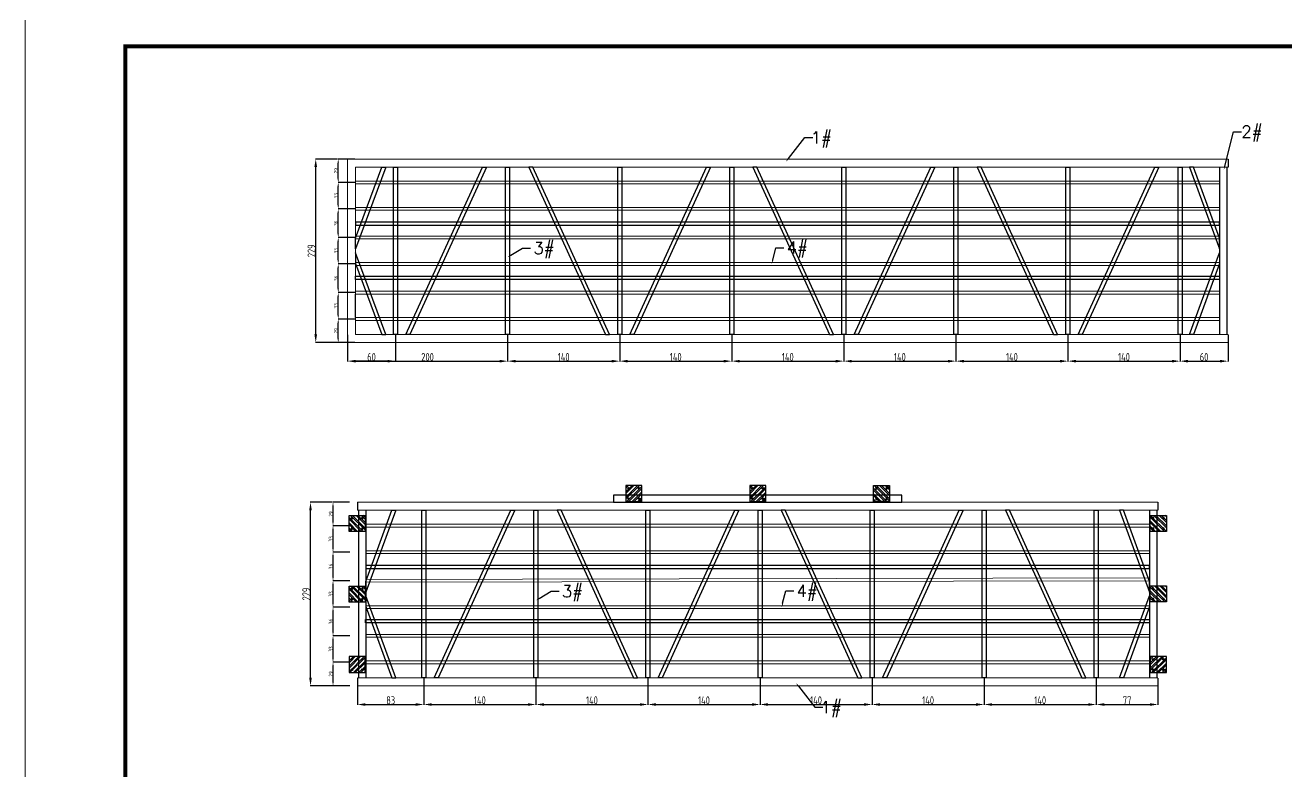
# Model space of a CAD drawing. Header units: inches. Extents: x 23 to 68, y 10 to 115.
# Drawn here: x 23.29 to 39.05, y 42.45 to 51.77 of the extents above; entities that cross this region are included whole.
import ezdxf
from ezdxf import colors
from ezdxf.entities.mleader import LeaderData, LeaderLine
from ezdxf.math import Vec2, Vec3

# ---------------------------------------------------------------- set-up
doc = ezdxf.new("R2010")
doc.units = ezdxf.units.IN
doc.header["$LTSCALE"] = 1000
doc.header["$MEASUREMENT"] = 0
for name, color, linetype in [('卡槽', 242, 'Continuous'), ('图框', 7, 'Continuous'), ('标注', 3, 'Continuous'), ('连接端梁', 130, 'Continuous'), ('铝横梁', 220, 'Continuous')]:
    doc.layers.add(name, color=color, linetype=linetype)
doc.layers.add('铝主梁', color=3, linetype='Continuous', lineweight=9)
doc.layers.add('铝龙骨', color=7, linetype='Continuous', lineweight=9)
doc.styles.get("Standard").update_dxf_attribs({"font": 'txt', "bigfont": 'gbcbig.shx'})
doc.styles.add('TSSD_Dimension', font='tssdeng.shx', dxfattribs={"width": 0.8, "bigfont": 'hztxt.shx'})
doc.dimstyles.new('TSSD_200_1_3.5$TCH', dxfattribs={"dimtxt": 0.1, "dimasz": 0.1, "dimexe": 0.0025, "dimexo": 0.00625, "dimgap": 0.0025, "dimtad": 1, "dimdec": 0, "dimlfac": 100, "dimzin": 0, "dimdsep": 46, "dimtxsty": 'TSSD_Dimension', "dimcen": 0, "dimdle": 0.0025, "dimclrd": 3, "dimclre": 3, "dimclrt": 7, "dimadec": 1, "dimazin": 0, "dimtfac": 1, "dimtdec": 0, "dimtix": 1, "dimtmove": 2, "dimatfit": 3, "dimfxl": 5, "dimfxlon": 1, "dimtolj": 1, "dimtzin": 0, "dimarcsym": 0})
doc.dimstyles.new('副本 TSSD_200_1_3.5小', dxfattribs={"dimtxt": 0.05, "dimasz": 0.05, "dimexe": 0.0025, "dimexo": 0.00625, "dimgap": 0.0025, "dimtad": 1, "dimdec": 0, "dimlfac": 100, "dimzin": 0, "dimdsep": 46, "dimtxsty": 'TSSD_Dimension', "dimcen": 0, "dimdle": 0.0025, "dimclrd": 3, "dimclre": 3, "dimclrt": 7, "dimadec": 1, "dimazin": 0, "dimtfac": 1, "dimtdec": 0, "dimtix": 1, "dimtmove": 2, "dimatfit": 3, "dimfxl": 5, "dimfxlon": 1, "dimtolj": 1, "dimtzin": 0, "dimarcsym": 0})

# ---------------------------------------------------------------- blocks, each defined once
blk = doc.blocks.new('*D552')
at = {"color": 3, "lineweight": -2, "transparency": 16777216}
for p, q in [((27.317, 47.906), (27.317, 47.576)), ((27.917, 47.906), (27.917, 47.576)), ((27.817, 47.579), (27.417, 47.579))]:
    blk.add_line(p, q, dxfattribs=at)
at = {"color": 3, "transparency": 16777216}
for points in [[(27.417, 47.595), (27.417, 47.562), (27.317, 47.579)], [(27.817, 47.595), (27.817, 47.562), (27.917, 47.579)]]:
    blk.add_solid(points, dxfattribs=at)
at = {"layer": 'Defpoints', "color": 0, "transparency": 16777216}
for p in [(27.317, 47.912), (27.917, 47.912), (27.317, 47.579)]:
    blk.add_point(p, dxfattribs=at)
at = {"color": 7, "transparency": 16777216, "insert": (27.617, 47.631), "char_height": 0.1, "attachment_point": 5, "style": 'TSSD_Dimension'}
blk.add_mtext('\\A1;60', dxfattribs=at)
blk = doc.blocks.new('*D553')
at = {"color": 3, "lineweight": -2, "transparency": 16777216}
for p, q in [((27.317, 47.906), (27.317, 47.576)), ((29.317, 47.906), (29.317, 47.576)), ((27.417, 47.579), (29.217, 47.579))]:
    blk.add_line(p, q, dxfattribs=at)
at = {"color": 3, "transparency": 16777216}
for points in [[(27.417, 47.595), (27.417, 47.562), (27.317, 47.579)], [(29.217, 47.595), (29.217, 47.562), (29.317, 47.579)]]:
    blk.add_solid(points, dxfattribs=at)
at = {"layer": 'Defpoints', "color": 0, "transparency": 16777216}
for p in [(27.317, 47.912), (29.317, 47.912), (29.317, 47.579)]:
    blk.add_point(p, dxfattribs=at)
at = {"color": 7, "transparency": 16777216, "insert": (28.317, 47.631), "char_height": 0.1, "attachment_point": 5, "style": 'TSSD_Dimension'}
blk.add_mtext('\\A1;200', dxfattribs=at)
blk = doc.blocks.new('*D554')
at = {"color": 3, "lineweight": -2, "transparency": 16777216}
for p, q in [((29.317, 47.906), (29.317, 47.576)), ((30.717, 47.906), (30.717, 47.576)), ((29.417, 47.579), (30.617, 47.579))]:
    blk.add_line(p, q, dxfattribs=at)
at = {"color": 3, "transparency": 16777216}
for points in [[(29.417, 47.595), (29.417, 47.562), (29.317, 47.579)], [(30.617, 47.595), (30.617, 47.562), (30.717, 47.579)]]:
    blk.add_solid(points, dxfattribs=at)
at = {"layer": 'Defpoints', "color": 0, "transparency": 16777216}
for p in [(29.317, 47.912), (30.717, 47.912), (30.717, 47.579)]:
    blk.add_point(p, dxfattribs=at)
at = {"color": 7, "transparency": 16777216, "insert": (30.017, 47.631), "char_height": 0.1, "attachment_point": 5, "style": 'TSSD_Dimension'}
blk.add_mtext('\\A1;140', dxfattribs=at)
blk = doc.blocks.new('*D547')
at = {"color": 3, "lineweight": -2, "transparency": 16777216}
for p, q in [((30.717, 47.906), (30.717, 47.576)), ((32.117, 47.906), (32.117, 47.576)), ((30.817, 47.579), (32.017, 47.579))]:
    blk.add_line(p, q, dxfattribs=at)
at = {"color": 3, "transparency": 16777216}
for points in [[(30.817, 47.595), (30.817, 47.562), (30.717, 47.579)], [(32.017, 47.595), (32.017, 47.562), (32.117, 47.579)]]:
    blk.add_solid(points, dxfattribs=at)
at = {"layer": 'Defpoints', "color": 0, "transparency": 16777216}
for p in [(30.717, 47.912), (32.117, 47.912), (32.117, 47.579)]:
    blk.add_point(p, dxfattribs=at)
at = {"color": 7, "transparency": 16777216, "insert": (31.417, 47.631), "char_height": 0.1, "attachment_point": 5, "style": 'TSSD_Dimension'}
blk.add_mtext('\\A1;140', dxfattribs=at)
blk = doc.blocks.new('*D548')
at = {"color": 3, "lineweight": -2, "transparency": 16777216}
for p, q in [((32.117, 47.906), (32.117, 47.576)), ((33.517, 47.906), (33.517, 47.576)), ((32.217, 47.579), (33.417, 47.579))]:
    blk.add_line(p, q, dxfattribs=at)
at = {"color": 3, "transparency": 16777216}
for points in [[(32.217, 47.595), (32.217, 47.562), (32.117, 47.579)], [(33.417, 47.595), (33.417, 47.562), (33.517, 47.579)]]:
    blk.add_solid(points, dxfattribs=at)
at = {"layer": 'Defpoints', "color": 0, "transparency": 16777216}
for p in [(32.117, 47.912), (33.517, 47.912), (33.517, 47.579)]:
    blk.add_point(p, dxfattribs=at)
at = {"color": 7, "transparency": 16777216, "insert": (32.817, 47.631), "char_height": 0.1, "attachment_point": 5, "style": 'TSSD_Dimension'}
blk.add_mtext('\\A1;140', dxfattribs=at)
blk = doc.blocks.new('*D549')
at = {"color": 3, "lineweight": -2, "transparency": 16777216}
for p, q in [((33.517, 47.906), (33.517, 47.576)), ((34.917, 47.906), (34.917, 47.576)), ((33.617, 47.579), (34.817, 47.579))]:
    blk.add_line(p, q, dxfattribs=at)
at = {"color": 3, "transparency": 16777216}
for points in [[(33.617, 47.595), (33.617, 47.562), (33.517, 47.579)], [(34.817, 47.595), (34.817, 47.562), (34.917, 47.579)]]:
    blk.add_solid(points, dxfattribs=at)
at = {"layer": 'Defpoints', "color": 0, "transparency": 16777216}
for p in [(33.517, 47.912), (34.917, 47.912), (34.917, 47.579)]:
    blk.add_point(p, dxfattribs=at)
at = {"color": 7, "transparency": 16777216, "insert": (34.217, 47.631), "char_height": 0.1, "attachment_point": 5, "style": 'TSSD_Dimension'}
blk.add_mtext('\\A1;140', dxfattribs=at)
blk = doc.blocks.new('*D550')
at = {"color": 3, "lineweight": -2, "transparency": 16777216}
for p, q in [((34.917, 47.906), (34.917, 47.576)), ((36.317, 47.906), (36.317, 47.576)), ((35.017, 47.579), (36.217, 47.579))]:
    blk.add_line(p, q, dxfattribs=at)
at = {"color": 3, "transparency": 16777216}
for points in [[(35.017, 47.595), (35.017, 47.562), (34.917, 47.579)], [(36.217, 47.595), (36.217, 47.562), (36.317, 47.579)]]:
    blk.add_solid(points, dxfattribs=at)
at = {"layer": 'Defpoints', "color": 0, "transparency": 16777216}
for p in [(34.917, 47.912), (36.317, 47.912), (36.317, 47.579)]:
    blk.add_point(p, dxfattribs=at)
at = {"color": 7, "transparency": 16777216, "insert": (35.617, 47.631), "char_height": 0.1, "attachment_point": 5, "style": 'TSSD_Dimension'}
blk.add_mtext('\\A1;140', dxfattribs=at)
blk = doc.blocks.new('*D551')
at = {"color": 3, "lineweight": -2, "transparency": 16777216}
for p, q in [((36.317, 47.906), (36.317, 47.576)), ((37.717, 47.906), (37.717, 47.576)), ((36.417, 47.579), (37.617, 47.579))]:
    blk.add_line(p, q, dxfattribs=at)
at = {"color": 3, "transparency": 16777216}
for points in [[(36.417, 47.595), (36.417, 47.562), (36.317, 47.579)], [(37.617, 47.595), (37.617, 47.562), (37.717, 47.579)]]:
    blk.add_solid(points, dxfattribs=at)
at = {"layer": 'Defpoints', "color": 0, "transparency": 16777216}
for p in [(36.317, 47.912), (37.717, 47.912), (37.717, 47.579)]:
    blk.add_point(p, dxfattribs=at)
at = {"color": 7, "transparency": 16777216, "insert": (37.017, 47.631), "char_height": 0.1, "attachment_point": 5, "style": 'TSSD_Dimension'}
blk.add_mtext('\\A1;140', dxfattribs=at)
blk = doc.blocks.new('*D555')
at = {"color": 3, "lineweight": -2, "transparency": 16777216}
for p, q in [((37.717, 47.906), (37.717, 47.576)), ((38.317, 47.906), (38.317, 47.576)), ((37.817, 47.579), (38.217, 47.579))]:
    blk.add_line(p, q, dxfattribs=at)
at = {"color": 3, "transparency": 16777216}
for points in [[(37.817, 47.595), (37.817, 47.562), (37.717, 47.579)], [(38.217, 47.595), (38.217, 47.562), (38.317, 47.579)]]:
    blk.add_solid(points, dxfattribs=at)
at = {"layer": 'Defpoints', "color": 0, "transparency": 16777216}
for p in [(37.717, 47.912), (38.317, 47.912), (38.317, 47.579)]:
    blk.add_point(p, dxfattribs=at)
at = {"color": 7, "transparency": 16777216, "insert": (38.017, 47.631), "char_height": 0.1, "attachment_point": 5, "style": 'TSSD_Dimension'}
blk.add_mtext('\\A1;60', dxfattribs=at)
blk = doc.blocks.new('*D556')
at = {"color": 3, "lineweight": -2, "transparency": 16777216}
for p, q in [((27.41, 48.104), (27.198, 48.104)), ((27.201, 47.862), (27.201, 48.054)), ((27.41, 47.812), (27.198, 47.812))]:
    blk.add_line(p, q, dxfattribs=at)
at = {"color": 3, "transparency": 16777216}
for points in [[(27.192, 48.054), (27.209, 48.054), (27.201, 48.104)], [(27.192, 47.862), (27.209, 47.862), (27.201, 47.812)]]:
    blk.add_solid(points, dxfattribs=at)
at = {"layer": 'Defpoints', "color": 0, "transparency": 16777216}
for p in [(27.201, 48.104), (27.417, 48.104), (27.417, 47.812)]:
    blk.add_point(p, dxfattribs=at)
at = {"color": 7, "transparency": 16777216, "insert": (27.173, 47.958), "char_height": 0.05, "attachment_point": 5, "rotation": 90, "style": 'TSSD_Dimension'}
blk.add_mtext('\\A1;29', dxfattribs=at)
blk = doc.blocks.new('*D557')
at = {"color": 3, "lineweight": -2, "transparency": 16777216}
for p, q in [((27.41, 48.434), (27.198, 48.434)), ((27.201, 48.154), (27.201, 48.384)), ((27.41, 48.104), (27.198, 48.104))]:
    blk.add_line(p, q, dxfattribs=at)
at = {"color": 3, "transparency": 16777216}
for points in [[(27.192, 48.384), (27.209, 48.384), (27.201, 48.434)], [(27.192, 48.154), (27.209, 48.154), (27.201, 48.104)]]:
    blk.add_solid(points, dxfattribs=at)
at = {"layer": 'Defpoints', "color": 0, "transparency": 16777216}
for p in [(27.201, 48.434), (27.417, 48.434), (27.417, 48.104)]:
    blk.add_point(p, dxfattribs=at)
at = {"color": 7, "transparency": 16777216, "insert": (27.173, 48.269), "char_height": 0.05, "attachment_point": 5, "rotation": 90, "style": 'TSSD_Dimension'}
blk.add_mtext('\\A1;33', dxfattribs=at)
blk = doc.blocks.new('*D558')
at = {"color": 3, "lineweight": -2, "transparency": 16777216}
for p, q in [((27.41, 48.792), (27.198, 48.792)), ((27.201, 48.484), (27.201, 48.742)), ((27.41, 48.434), (27.198, 48.434))]:
    blk.add_line(p, q, dxfattribs=at)
at = {"color": 3, "transparency": 16777216}
for points in [[(27.192, 48.742), (27.209, 48.742), (27.201, 48.792)], [(27.192, 48.484), (27.209, 48.484), (27.201, 48.434)]]:
    blk.add_solid(points, dxfattribs=at)
at = {"layer": 'Defpoints', "color": 0, "transparency": 16777216}
for p in [(27.201, 48.792), (27.417, 48.792), (27.417, 48.434)]:
    blk.add_point(p, dxfattribs=at)
at = {"color": 7, "transparency": 16777216, "insert": (27.173, 48.613), "char_height": 0.05, "attachment_point": 5, "rotation": 90, "style": 'TSSD_Dimension'}
blk.add_mtext('\\A1;36', dxfattribs=at)
blk = doc.blocks.new('*D559')
at = {"color": 3, "lineweight": -2, "transparency": 16777216}
for p, q in [((27.41, 49.122), (27.198, 49.122)), ((27.201, 48.842), (27.201, 49.072)), ((27.41, 48.792), (27.198, 48.792))]:
    blk.add_line(p, q, dxfattribs=at)
at = {"color": 3, "transparency": 16777216}
for points in [[(27.192, 49.072), (27.209, 49.072), (27.201, 49.122)], [(27.192, 48.842), (27.209, 48.842), (27.201, 48.792)]]:
    blk.add_solid(points, dxfattribs=at)
at = {"layer": 'Defpoints', "color": 0, "transparency": 16777216}
for p in [(27.201, 49.122), (27.417, 49.122), (27.417, 48.792)]:
    blk.add_point(p, dxfattribs=at)
at = {"color": 7, "transparency": 16777216, "insert": (27.173, 48.957), "char_height": 0.05, "attachment_point": 5, "rotation": 90, "style": 'TSSD_Dimension'}
blk.add_mtext('\\A1;33', dxfattribs=at)
blk = doc.blocks.new('*D560')
at = {"color": 3, "lineweight": -2, "transparency": 16777216}
for p, q in [((27.41, 49.479), (27.198, 49.479)), ((27.201, 49.172), (27.201, 49.429)), ((27.41, 49.122), (27.198, 49.122))]:
    blk.add_line(p, q, dxfattribs=at)
at = {"color": 3, "transparency": 16777216}
for points in [[(27.192, 49.429), (27.209, 49.429), (27.201, 49.479)], [(27.192, 49.172), (27.209, 49.172), (27.201, 49.122)]]:
    blk.add_solid(points, dxfattribs=at)
at = {"layer": 'Defpoints', "color": 0, "transparency": 16777216}
for p in [(27.201, 49.479), (27.417, 49.479), (27.417, 49.122)]:
    blk.add_point(p, dxfattribs=at)
at = {"color": 7, "transparency": 16777216, "insert": (27.173, 49.301), "char_height": 0.05, "attachment_point": 5, "rotation": 90, "style": 'TSSD_Dimension'}
blk.add_mtext('\\A1;36', dxfattribs=at)
blk = doc.blocks.new('*D561')
at = {"color": 3, "lineweight": -2, "transparency": 16777216}
for p, q in [((27.41, 49.809), (27.198, 49.809)), ((27.201, 49.529), (27.201, 49.759)), ((27.41, 49.479), (27.198, 49.479))]:
    blk.add_line(p, q, dxfattribs=at)
at = {"color": 3, "transparency": 16777216}
for points in [[(27.192, 49.759), (27.209, 49.759), (27.201, 49.809)], [(27.192, 49.529), (27.209, 49.529), (27.201, 49.479)]]:
    blk.add_solid(points, dxfattribs=at)
at = {"layer": 'Defpoints', "color": 0, "transparency": 16777216}
for p in [(27.201, 49.809), (27.417, 49.809), (27.417, 49.479)]:
    blk.add_point(p, dxfattribs=at)
at = {"color": 7, "transparency": 16777216, "insert": (27.173, 49.644), "char_height": 0.05, "attachment_point": 5, "rotation": 90, "style": 'TSSD_Dimension'}
blk.add_mtext('\\A1;33', dxfattribs=at)
blk = doc.blocks.new('*D562')
at = {"color": 3, "lineweight": -2, "transparency": 16777216}
for p, q in [((27.408, 50.102), (27.198, 50.102)), ((27.201, 49.859), (27.201, 50.052)), ((27.41, 49.809), (27.198, 49.809))]:
    blk.add_line(p, q, dxfattribs=at)
at = {"color": 3, "transparency": 16777216}
for points in [[(27.192, 50.052), (27.209, 50.052), (27.201, 50.102)], [(27.192, 49.859), (27.209, 49.859), (27.201, 49.809)]]:
    blk.add_solid(points, dxfattribs=at)
at = {"layer": 'Defpoints', "color": 0, "transparency": 16777216}
for p in [(27.201, 50.102), (27.415, 50.102), (27.417, 49.809)]:
    blk.add_point(p, dxfattribs=at)
at = {"color": 7, "transparency": 16777216, "insert": (27.173, 49.956), "char_height": 0.05, "attachment_point": 5, "rotation": 90, "style": 'TSSD_Dimension'}
blk.add_mtext('\\A1;29', dxfattribs=at)
blk = doc.blocks.new('橡胶块200x200x60')
h = blk.add_hatch()
h.set_pattern_fill('ANSI32', color=256, scale=10)
h.set_pattern_definition([(45, (0, 0), (-33.67596, 33.67596), []), (45, (22.45, 0), (-33.67596, 33.67596), [])])
h.paths.add_polyline_path([(25488, 88551), (25688, 88551), (25688, 88751), (25488, 88751)])
blk.add_lwpolyline([(25488, 88551), (25688, 88551), (25688, 88751), (25488, 88751)], close=True)
for points in [[(25513, 88716), (25533, 88716)], [(25513, 88586), (25533, 88586)], [(25523, 88726), (25523, 88706)], [(25523, 88576), (25523, 88596)], [(25663, 88716), (25643, 88716)], [(25663, 88586), (25643, 88586)], [(25653, 88726), (25653, 88706)], [(25653, 88576), (25653, 88596)]]:
    blk.add_lwpolyline(points)
for centre, radius in [((25523, 88716), 10), ((25523, 88586), 10), ((25523, 88716), 8), ((25523, 88586), 8), ((25653, 88716), 10), ((25653, 88586), 10), ((25653, 88716), 8), ((25653, 88586), 8)]:
    blk.add_circle(centre, radius)
blk = doc.blocks.new('*D568')
at = {"color": 3, "lineweight": -2, "transparency": 16777216}
for p, q in [((27.441, 43.621), (27.441, 43.29)), ((28.27, 43.621), (28.27, 43.29)), ((27.541, 43.293), (28.17, 43.293))]:
    blk.add_line(p, q, dxfattribs=at)
at = {"color": 3, "transparency": 16777216}
for points in [[(27.541, 43.309), (27.541, 43.276), (27.441, 43.293)], [(28.17, 43.309), (28.17, 43.276), (28.27, 43.293)]]:
    blk.add_solid(points, dxfattribs=at)
at = {"layer": 'Defpoints', "color": 0, "transparency": 16777216}
for p in [(27.441, 43.628), (28.27, 43.628), (28.27, 43.293)]:
    blk.add_point(p, dxfattribs=at)
at = {"color": 7, "transparency": 16777216, "insert": (27.856, 43.345), "char_height": 0.1, "attachment_point": 5, "style": 'TSSD_Dimension'}
blk.add_mtext('\\A1;83', dxfattribs=at)
blk = doc.blocks.new('*D569')
at = {"color": 3, "lineweight": -2, "transparency": 16777216}
for p, q in [((28.27, 43.621), (28.27, 43.29)), ((29.67, 43.621), (29.67, 43.29)), ((28.37, 43.293), (29.57, 43.293))]:
    blk.add_line(p, q, dxfattribs=at)
at = {"color": 3, "transparency": 16777216}
for points in [[(28.37, 43.309), (28.37, 43.276), (28.27, 43.293)], [(29.57, 43.309), (29.57, 43.276), (29.67, 43.293)]]:
    blk.add_solid(points, dxfattribs=at)
at = {"layer": 'Defpoints', "color": 0, "transparency": 16777216}
for p in [(28.27, 43.628), (29.67, 43.628), (29.67, 43.293)]:
    blk.add_point(p, dxfattribs=at)
at = {"color": 7, "transparency": 16777216, "insert": (28.97, 43.345), "char_height": 0.1, "attachment_point": 5, "style": 'TSSD_Dimension'}
blk.add_mtext('\\A1;140', dxfattribs=at)
blk = doc.blocks.new('*D570')
at = {"color": 3, "lineweight": -2, "transparency": 16777216}
for p, q in [((29.67, 43.621), (29.67, 43.29)), ((31.07, 43.621), (31.07, 43.29)), ((29.77, 43.293), (30.97, 43.293))]:
    blk.add_line(p, q, dxfattribs=at)
at = {"color": 3, "transparency": 16777216}
for points in [[(29.77, 43.309), (29.77, 43.276), (29.67, 43.293)], [(30.97, 43.309), (30.97, 43.276), (31.07, 43.293)]]:
    blk.add_solid(points, dxfattribs=at)
at = {"layer": 'Defpoints', "color": 0, "transparency": 16777216}
for p in [(29.67, 43.628), (31.07, 43.628), (31.07, 43.293)]:
    blk.add_point(p, dxfattribs=at)
at = {"color": 7, "transparency": 16777216, "insert": (30.37, 43.345), "char_height": 0.1, "attachment_point": 5, "style": 'TSSD_Dimension'}
blk.add_mtext('\\A1;140', dxfattribs=at)
blk = doc.blocks.new('*D563')
at = {"color": 3, "lineweight": -2, "transparency": 16777216}
for p, q in [((31.07, 43.621), (31.07, 43.29)), ((32.47, 43.621), (32.47, 43.29)), ((31.17, 43.293), (32.37, 43.293))]:
    blk.add_line(p, q, dxfattribs=at)
at = {"color": 3, "transparency": 16777216}
for points in [[(31.17, 43.309), (31.17, 43.276), (31.07, 43.293)], [(32.37, 43.309), (32.37, 43.276), (32.47, 43.293)]]:
    blk.add_solid(points, dxfattribs=at)
at = {"layer": 'Defpoints', "color": 0, "transparency": 16777216}
for p in [(31.07, 43.628), (32.47, 43.628), (32.47, 43.293)]:
    blk.add_point(p, dxfattribs=at)
at = {"color": 7, "transparency": 16777216, "insert": (31.77, 43.345), "char_height": 0.1, "attachment_point": 5, "style": 'TSSD_Dimension'}
blk.add_mtext('\\A1;140', dxfattribs=at)
blk = doc.blocks.new('*D564')
at = {"color": 3, "lineweight": -2, "transparency": 16777216}
for p, q in [((32.47, 43.621), (32.47, 43.29)), ((33.87, 43.621), (33.87, 43.29)), ((32.57, 43.293), (33.77, 43.293))]:
    blk.add_line(p, q, dxfattribs=at)
at = {"color": 3, "transparency": 16777216}
for points in [[(32.57, 43.309), (32.57, 43.276), (32.47, 43.293)], [(33.77, 43.309), (33.77, 43.276), (33.87, 43.293)]]:
    blk.add_solid(points, dxfattribs=at)
at = {"layer": 'Defpoints', "color": 0, "transparency": 16777216}
for p in [(32.47, 43.628), (33.87, 43.628), (33.87, 43.293)]:
    blk.add_point(p, dxfattribs=at)
at = {"color": 7, "transparency": 16777216, "insert": (33.17, 43.345), "char_height": 0.1, "attachment_point": 5, "style": 'TSSD_Dimension'}
blk.add_mtext('\\A1;140', dxfattribs=at)
blk = doc.blocks.new('*D565')
at = {"color": 3, "lineweight": -2, "transparency": 16777216}
for p, q in [((33.87, 43.621), (33.87, 43.29)), ((35.27, 43.621), (35.27, 43.29)), ((33.97, 43.293), (35.17, 43.293))]:
    blk.add_line(p, q, dxfattribs=at)
at = {"color": 3, "transparency": 16777216}
for points in [[(33.97, 43.309), (33.97, 43.276), (33.87, 43.293)], [(35.17, 43.309), (35.17, 43.276), (35.27, 43.293)]]:
    blk.add_solid(points, dxfattribs=at)
at = {"layer": 'Defpoints', "color": 0, "transparency": 16777216}
for p in [(33.87, 43.628), (35.27, 43.628), (35.27, 43.293)]:
    blk.add_point(p, dxfattribs=at)
at = {"color": 7, "transparency": 16777216, "insert": (34.57, 43.345), "char_height": 0.1, "attachment_point": 5, "style": 'TSSD_Dimension'}
blk.add_mtext('\\A1;140', dxfattribs=at)
blk = doc.blocks.new('*D566')
at = {"color": 3, "lineweight": -2, "transparency": 16777216}
for p, q in [((35.27, 43.621), (35.27, 43.29)), ((36.67, 43.621), (36.67, 43.29)), ((35.37, 43.293), (36.57, 43.293))]:
    blk.add_line(p, q, dxfattribs=at)
at = {"color": 3, "transparency": 16777216}
for points in [[(35.37, 43.309), (35.37, 43.276), (35.27, 43.293)], [(36.57, 43.309), (36.57, 43.276), (36.67, 43.293)]]:
    blk.add_solid(points, dxfattribs=at)
at = {"layer": 'Defpoints', "color": 0, "transparency": 16777216}
for p in [(35.27, 43.628), (36.67, 43.628), (36.67, 43.293)]:
    blk.add_point(p, dxfattribs=at)
at = {"color": 7, "transparency": 16777216, "insert": (35.97, 43.345), "char_height": 0.1, "attachment_point": 5, "style": 'TSSD_Dimension'}
blk.add_mtext('\\A1;140', dxfattribs=at)
blk = doc.blocks.new('*D567')
at = {"color": 3, "lineweight": -2, "transparency": 16777216}
for p, q in [((36.67, 43.621), (36.67, 43.29)), ((37.441, 43.621), (37.441, 43.29)), ((36.77, 43.293), (37.341, 43.293))]:
    blk.add_line(p, q, dxfattribs=at)
at = {"color": 3, "transparency": 16777216}
for points in [[(36.77, 43.309), (36.77, 43.276), (36.67, 43.293)], [(37.341, 43.309), (37.341, 43.276), (37.441, 43.293)]]:
    blk.add_solid(points, dxfattribs=at)
at = {"layer": 'Defpoints', "color": 0, "transparency": 16777216}
for p in [(36.67, 43.628), (37.441, 43.628), (37.441, 43.293)]:
    blk.add_point(p, dxfattribs=at)
at = {"color": 7, "transparency": 16777216, "insert": (37.056, 43.345), "char_height": 0.1, "attachment_point": 5, "style": 'TSSD_Dimension'}
blk.add_mtext('\\A1;77', dxfattribs=at)
blk = doc.blocks.new('*D619')
at = {"color": 3, "lineweight": -2, "transparency": 16777216}
for p, q in [((27.192, 50.102), (26.917, 50.102)), ((26.92, 47.912), (26.92, 50.002)), ((27.195, 47.812), (26.917, 47.812))]:
    blk.add_line(p, q, dxfattribs=at)
at = {"color": 3, "transparency": 16777216}
for points in [[(26.903, 50.002), (26.936, 50.002), (26.92, 50.102)], [(26.903, 47.912), (26.936, 47.912), (26.92, 47.812)]]:
    blk.add_solid(points, dxfattribs=at)
at = {"layer": 'Defpoints', "color": 0, "transparency": 16777216}
for p in [(26.92, 50.102), (27.198, 50.102), (27.201, 47.812)]:
    blk.add_point(p, dxfattribs=at)
at = {"color": 7, "transparency": 16777216, "insert": (26.867, 48.957), "char_height": 0.1, "attachment_point": 5, "rotation": 90, "style": 'TSSD_Dimension'}
blk.add_mtext('\\A1;229', dxfattribs=at)
blk = doc.blocks.new('*D629')
at = {"color": 3, "lineweight": -2, "transparency": 16777216}
for p, q in [((27.345, 43.82), (27.133, 43.82)), ((27.136, 43.577), (27.136, 43.77)), ((27.345, 43.527), (27.133, 43.527))]:
    blk.add_line(p, q, dxfattribs=at)
at = {"color": 3, "transparency": 16777216}
for points in [[(27.127, 43.77), (27.144, 43.77), (27.136, 43.82)], [(27.127, 43.577), (27.144, 43.577), (27.136, 43.527)]]:
    blk.add_solid(points, dxfattribs=at)
at = {"layer": 'Defpoints', "color": 0, "transparency": 16777216}
for p in [(27.136, 43.82), (27.351, 43.82), (27.351, 43.527)]:
    blk.add_point(p, dxfattribs=at)
at = {"color": 7, "transparency": 16777216, "insert": (27.108, 43.674), "char_height": 0.05, "attachment_point": 5, "rotation": 90, "style": 'TSSD_Dimension'}
blk.add_mtext('\\A1;29', dxfattribs=at)
blk = doc.blocks.new('*D630')
at = {"color": 3, "lineweight": -2, "transparency": 16777216}
for p, q in [((27.345, 44.15), (27.133, 44.15)), ((27.136, 43.87), (27.136, 44.1)), ((27.345, 43.82), (27.133, 43.82))]:
    blk.add_line(p, q, dxfattribs=at)
at = {"color": 3, "transparency": 16777216}
for points in [[(27.127, 44.1), (27.144, 44.1), (27.136, 44.15)], [(27.127, 43.87), (27.144, 43.87), (27.136, 43.82)]]:
    blk.add_solid(points, dxfattribs=at)
at = {"layer": 'Defpoints', "color": 0, "transparency": 16777216}
for p in [(27.136, 44.15), (27.351, 44.15), (27.351, 43.82)]:
    blk.add_point(p, dxfattribs=at)
at = {"color": 7, "transparency": 16777216, "insert": (27.108, 43.985), "char_height": 0.05, "attachment_point": 5, "rotation": 90, "style": 'TSSD_Dimension'}
blk.add_mtext('\\A1;33', dxfattribs=at)
blk = doc.blocks.new('*D631')
at = {"color": 3, "lineweight": -2, "transparency": 16777216}
for p, q in [((27.345, 44.507), (27.133, 44.507)), ((27.136, 44.2), (27.136, 44.457)), ((27.345, 44.15), (27.133, 44.15))]:
    blk.add_line(p, q, dxfattribs=at)
at = {"color": 3, "transparency": 16777216}
for points in [[(27.127, 44.457), (27.144, 44.457), (27.136, 44.507)], [(27.127, 44.2), (27.144, 44.2), (27.136, 44.15)]]:
    blk.add_solid(points, dxfattribs=at)
at = {"layer": 'Defpoints', "color": 0, "transparency": 16777216}
for p in [(27.136, 44.507), (27.351, 44.507), (27.351, 44.15)]:
    blk.add_point(p, dxfattribs=at)
at = {"color": 7, "transparency": 16777216, "insert": (27.108, 44.329), "char_height": 0.05, "attachment_point": 5, "rotation": 90, "style": 'TSSD_Dimension'}
blk.add_mtext('\\A1;36', dxfattribs=at)
blk = doc.blocks.new('*D632')
at = {"color": 3, "lineweight": -2, "transparency": 16777216}
for p, q in [((27.345, 44.837), (27.133, 44.837)), ((27.136, 44.557), (27.136, 44.787)), ((27.345, 44.507), (27.133, 44.507))]:
    blk.add_line(p, q, dxfattribs=at)
at = {"color": 3, "transparency": 16777216}
for points in [[(27.127, 44.787), (27.144, 44.787), (27.136, 44.837)], [(27.127, 44.557), (27.144, 44.557), (27.136, 44.507)]]:
    blk.add_solid(points, dxfattribs=at)
at = {"layer": 'Defpoints', "color": 0, "transparency": 16777216}
for p in [(27.136, 44.837), (27.351, 44.837), (27.351, 44.507)]:
    blk.add_point(p, dxfattribs=at)
at = {"color": 7, "transparency": 16777216, "insert": (27.108, 44.672), "char_height": 0.05, "attachment_point": 5, "rotation": 90, "style": 'TSSD_Dimension'}
blk.add_mtext('\\A1;33', dxfattribs=at)
blk = doc.blocks.new('*D633')
at = {"color": 3, "lineweight": -2, "transparency": 16777216}
for p, q in [((27.345, 45.195), (27.133, 45.195)), ((27.136, 44.887), (27.136, 45.145)), ((27.345, 44.837), (27.133, 44.837))]:
    blk.add_line(p, q, dxfattribs=at)
at = {"color": 3, "transparency": 16777216}
for points in [[(27.127, 45.145), (27.144, 45.145), (27.136, 45.195)], [(27.127, 44.887), (27.144, 44.887), (27.136, 44.837)]]:
    blk.add_solid(points, dxfattribs=at)
at = {"layer": 'Defpoints', "color": 0, "transparency": 16777216}
for p in [(27.136, 45.195), (27.351, 45.195), (27.351, 44.837)]:
    blk.add_point(p, dxfattribs=at)
at = {"color": 7, "transparency": 16777216, "insert": (27.108, 45.016), "char_height": 0.05, "attachment_point": 5, "rotation": 90, "style": 'TSSD_Dimension'}
blk.add_mtext('\\A1;36', dxfattribs=at)
blk = doc.blocks.new('*D634')
at = {"color": 3, "lineweight": -2, "transparency": 16777216}
for p, q in [((27.345, 45.525), (27.133, 45.525)), ((27.136, 45.245), (27.136, 45.475)), ((27.345, 45.195), (27.133, 45.195))]:
    blk.add_line(p, q, dxfattribs=at)
at = {"color": 3, "transparency": 16777216}
for points in [[(27.127, 45.475), (27.144, 45.475), (27.136, 45.525)], [(27.127, 45.245), (27.144, 45.245), (27.136, 45.195)]]:
    blk.add_solid(points, dxfattribs=at)
at = {"layer": 'Defpoints', "color": 0, "transparency": 16777216}
for p in [(27.136, 45.525), (27.351, 45.525), (27.351, 45.195)]:
    blk.add_point(p, dxfattribs=at)
at = {"color": 7, "transparency": 16777216, "insert": (27.108, 45.36), "char_height": 0.05, "attachment_point": 5, "rotation": 90, "style": 'TSSD_Dimension'}
blk.add_mtext('\\A1;33', dxfattribs=at)
blk = doc.blocks.new('*D635')
at = {"color": 3, "lineweight": -2, "transparency": 16777216}
for p, q in [((27.343, 45.817), (27.133, 45.817)), ((27.136, 45.575), (27.136, 45.767)), ((27.345, 45.525), (27.133, 45.525))]:
    blk.add_line(p, q, dxfattribs=at)
at = {"color": 3, "transparency": 16777216}
for points in [[(27.127, 45.767), (27.144, 45.767), (27.136, 45.817)], [(27.127, 45.575), (27.144, 45.575), (27.136, 45.525)]]:
    blk.add_solid(points, dxfattribs=at)
at = {"layer": 'Defpoints', "color": 0, "transparency": 16777216}
for p in [(27.136, 45.817), (27.349, 45.817), (27.351, 45.525)]:
    blk.add_point(p, dxfattribs=at)
at = {"color": 7, "transparency": 16777216, "insert": (27.108, 45.671), "char_height": 0.05, "attachment_point": 5, "rotation": 90, "style": 'TSSD_Dimension'}
blk.add_mtext('\\A1;29', dxfattribs=at)
blk = doc.blocks.new('*D628')
at = {"color": 3, "lineweight": -2, "transparency": 16777216}
for p, q in [((27.127, 45.817), (26.852, 45.817)), ((26.855, 43.627), (26.855, 45.717)), ((27.129, 43.527), (26.852, 43.527))]:
    blk.add_line(p, q, dxfattribs=at)
at = {"color": 3, "transparency": 16777216}
for points in [[(26.838, 45.717), (26.871, 45.717), (26.855, 45.817)], [(26.838, 43.627), (26.871, 43.627), (26.855, 43.527)]]:
    blk.add_solid(points, dxfattribs=at)
at = {"layer": 'Defpoints', "color": 0, "transparency": 16777216}
for p in [(26.855, 45.817), (27.133, 45.817), (27.136, 43.527)]:
    blk.add_point(p, dxfattribs=at)
at = {"color": 7, "transparency": 16777216, "insert": (26.802, 44.672), "char_height": 0.1, "attachment_point": 5, "rotation": 90, "style": 'TSSD_Dimension'}
blk.add_mtext('\\A1;229', dxfattribs=at)

msp = doc.modelspace()

# ---------------------------------------------------------------- linework, layer by layer
at = {"linetype": 'Continuous', "lineweight": 18, "const_width": 0.05}
msp.add_lwpolyline([(24.541, 51.51), (53.101, 51.51), (53.101, 31.51), (24.541, 31.51)], close=True, dxfattribs=at)
at = {"color": 3}
for points in [[(38.317, 50.102), (38.317, 50.002)], [(27.441, 45.817), (27.441, 45.717)], [(37.441, 45.817), (37.441, 45.717)]]:
    msp.add_lwpolyline(points, dxfattribs=at)
msp.add_lwpolyline([(27.417, 48.122), (27.417, 48.417)])
at = {"layer": '卡槽', "color": 22, "ltscale": 5000}
for points in [[(27.417, 49.315), (27.417, 49.275), (38.212, 49.275), (38.212, 49.315)], [(27.417, 48.599), (27.417, 48.639), (38.212, 48.639), (38.212, 48.599)], [(27.546, 45.03), (27.546, 44.99), (37.336, 44.99), (37.336, 45.03)], [(27.541, 44.314), (27.541, 44.354), (37.336, 44.354), (37.336, 44.314)]]:
    msp.add_lwpolyline(points, close=True, dxfattribs=at)
at = {"layer": '图框', "color": 7, "linetype": 'Continuous', "lineweight": 18, "flags": 128}
msp.add_lwpolyline([(23.291, 52.01), (53.644, 52.01), (53.644, 31.01), (23.291, 31.01)], close=True, dxfattribs=at)
at = {"layer": '连接端梁'}
for points in [[(38.212, 50.002), (38.212, 47.912)], [(38.302, 50.002), (38.302, 47.912)], [(27.456, 45.717), (27.456, 43.627)], [(27.546, 45.717), (27.546, 43.627)], [(37.336, 45.717), (37.336, 43.627)], [(37.426, 45.717), (37.426, 43.627)]]:
    msp.add_lwpolyline(points, dxfattribs=at)
msp.add_lwpolyline([(30.641, 45.817), (34.241, 45.817), (34.241, 45.907), (30.641, 45.907)], close=True, dxfattribs=at)
at = {"layer": '铝主梁'}
for p, q in [((38.317, 50.102), (27.317, 50.102)), ((27.317, 50.102), (27.317, 47.812)), ((38.317, 50.002), (27.417, 50.002)), ((27.417, 50.002), (27.417, 47.912)), ((27.417, 47.912), (38.317, 47.912)), ((27.317, 47.812), (38.317, 47.812)), ((37.441, 45.817), (27.441, 45.817)), ((37.441, 45.717), (27.441, 45.717)), ((27.441, 43.627), (37.441, 43.627)), ((27.441, 43.527), (37.441, 43.527))]:
    msp.add_line(p, q, dxfattribs=at)
at = {"layer": '铝横梁', "color": 243}
for points in [[(27.796, 50.002), (27.417, 48.98), (27.417, 49.114), (27.746, 50.002)], [(27.942, 50.002), (27.942, 47.912), (27.892, 47.912), (27.892, 50.002)], [(29.052, 50.002), (28.095, 47.912), (28.045, 47.912), (29.002, 50.002)], [(29.342, 50.002), (29.342, 47.912), (29.292, 47.912), (29.292, 50.002)], [(29.581, 50.002), (30.538, 47.912), (30.588, 47.912), (29.631, 50.002)], [(30.742, 50.002), (30.742, 47.912), (30.692, 47.912), (30.692, 50.002)], [(31.852, 50.002), (30.895, 47.912), (30.845, 47.912), (31.802, 50.002)], [(32.142, 50.002), (32.142, 47.912), (32.092, 47.912), (32.092, 50.002)], [(32.381, 50.002), (33.338, 47.912), (33.388, 47.912), (32.431, 50.002)], [(33.542, 50.002), (33.542, 47.912), (33.492, 47.912), (33.492, 50.002)], [(34.652, 50.002), (33.695, 47.912), (33.645, 47.912), (34.602, 50.002)], [(34.942, 50.002), (34.942, 47.912), (34.892, 47.912), (34.892, 50.002)], [(35.181, 50.002), (36.138, 47.912), (36.188, 47.912), (35.231, 50.002)], [(36.342, 50.002), (36.342, 47.912), (36.292, 47.912), (36.292, 50.002)], [(37.452, 50.002), (36.495, 47.912), (36.445, 47.912), (37.402, 50.002)], [(37.742, 50.002), (37.742, 47.912), (37.692, 47.912), (37.692, 50.002)], [(37.837, 50.002), (38.212, 48.98), (38.212, 49.114), (37.887, 50.002)], [(27.796, 47.912), (27.417, 48.933), (27.417, 48.799), (27.746, 47.912)], [(37.837, 47.912), (38.212, 48.933), (38.212, 48.799), (37.887, 47.912)], [(27.92, 45.717), (27.546, 44.696), (27.546, 44.83), (27.87, 45.717)], [(28.295, 45.717), (28.295, 43.627), (28.245, 43.627), (28.245, 45.717)], [(29.406, 45.717), (28.449, 43.627), (28.399, 43.627), (29.356, 45.717)], [(29.695, 45.717), (29.695, 43.627), (29.645, 43.627), (29.645, 45.717)], [(29.935, 45.717), (30.891, 43.627), (30.941, 43.627), (29.985, 45.717)], [(31.095, 45.717), (31.095, 43.627), (31.045, 43.627), (31.045, 45.717)], [(32.206, 45.717), (31.249, 43.627), (31.199, 43.627), (32.156, 45.717)], [(32.495, 45.717), (32.495, 43.627), (32.445, 43.627), (32.445, 45.717)], [(32.735, 45.717), (33.691, 43.627), (33.741, 43.627), (32.785, 45.717)], [(33.895, 45.717), (33.895, 43.627), (33.845, 43.627), (33.845, 45.717)], [(35.006, 45.717), (34.049, 43.627), (33.999, 43.627), (34.956, 45.717)], [(35.295, 45.717), (35.295, 43.627), (35.245, 43.627), (35.245, 45.717)], [(35.535, 45.717), (36.491, 43.627), (36.541, 43.627), (35.585, 45.717)], [(36.695, 45.717), (36.695, 43.627), (36.645, 43.627), (36.645, 45.717)], [(36.962, 45.717), (37.336, 44.696), (37.336, 44.83), (37.012, 45.717)], [(27.92, 43.627), (27.546, 44.649), (27.546, 44.515), (27.87, 43.627)], [(36.962, 43.627), (37.336, 44.649), (37.336, 44.515), (37.012, 43.627)]]:
    msp.add_lwpolyline(points, close=True, dxfattribs=at)
at = {"layer": '铝龙骨', "color": 0}
for points in [[(38.212, 49.827), (38.212, 49.792), (27.417, 49.792), (27.417, 49.827)], [(38.212, 49.497), (38.212, 49.462), (27.417, 49.462), (27.417, 49.497)], [(38.212, 49.104), (38.212, 49.139), (27.417, 49.139), (27.417, 49.104)], [(38.212, 48.774), (38.212, 48.809), (27.417, 48.809), (27.417, 48.774)], [(38.212, 48.417), (38.212, 48.452), (27.417, 48.452), (27.417, 48.417)], [(38.212, 48.087), (38.212, 48.122), (27.417, 48.122), (27.417, 48.087)], [(37.336, 45.542), (37.336, 45.507), (27.546, 45.507), (27.546, 45.542)], [(37.336, 45.212), (37.336, 45.177), (27.546, 45.177), (27.546, 45.212)], [(37.336, 44.837), (37.336, 44.872), (27.546, 44.855), (27.546, 44.82)], [(37.336, 44.49), (37.336, 44.525), (27.546, 44.525), (27.546, 44.49)], [(37.336, 44.132), (37.336, 44.167), (27.546, 44.167), (27.546, 44.132)], [(37.336, 43.802), (37.336, 43.837), (27.546, 43.837), (27.546, 43.802)]]:
    msp.add_lwpolyline(points, close=True, dxfattribs=at)

# ---------------------------------------------------------------- block references
at = {"yscale": 0.001, "zscale": 0.001}
for p, xscale in [((5.306, -42.724), 0.001), ((6.853, -42.724), 0.001), ((59.576, -42.724), -0.001), ((1.848, -44.86), 0.001), ((11.858, -44.86), 0.001)]:
    msp.add_blockref('橡胶块200x200x60', p, dxfattribs=dict(at, xscale=xscale))
at = {"xscale": -0.001, "yscale": 0.001, "zscale": 0.001, "rotation": 180}
for p in [(1.848, 134.205), (11.858, 134.205), (1.848, 133.323), (11.858, 133.324)]:
    msp.add_blockref('橡胶块200x200x60', p, dxfattribs=at)

# ---------------------------------------------------------------- dimensions: what is measured, and where the dimension line sits
at = {"color": 3}
for base, p1, p2, picture, middle in [((26.92, 50.102), (27.201, 47.812), (27.198, 50.102), '*D619', (26.867, 48.957)), ((26.855, 45.817), (27.136, 43.527), (27.133, 45.817), '*D628', (26.802, 44.672))]:
    dim = msp.add_linear_dim(base=base, p1=p1, p2=p2, angle=90, dimstyle='TSSD_200_1_3.5$TCH', dxfattribs=at)
    dim.commit()
    dim.dimension.update_dxf_attribs({"geometry": picture, "text_midpoint": middle})
for base, p1, p2, angle, dimstyle, picture, middle in [((27.201, 50.102), (27.417, 49.809), (27.415, 50.102), 270, '副本 TSSD_200_1_3.5小', '*D562', (27.173, 49.956)), ((27.201, 49.809), (27.417, 49.479), (27.417, 49.809), 270, '副本 TSSD_200_1_3.5小', '*D561', (27.173, 49.644)), ((27.201, 49.479), (27.417, 49.122), (27.417, 49.479), 270, '副本 TSSD_200_1_3.5小', '*D560', (27.173, 49.301)), ((27.201, 49.122), (27.417, 48.792), (27.417, 49.122), 270, '副本 TSSD_200_1_3.5小', '*D559', (27.173, 48.957)), ((27.201, 48.792), (27.417, 48.434), (27.417, 48.792), 270, '副本 TSSD_200_1_3.5小', '*D558', (27.173, 48.613)), ((27.201, 48.434), (27.417, 48.104), (27.417, 48.434), 270, '副本 TSSD_200_1_3.5小', '*D557', (27.173, 48.269)), ((27.136, 45.817), (27.351, 45.525), (27.349, 45.817), 270, '副本 TSSD_200_1_3.5小', '*D635', (27.108, 45.671)), ((27.136, 45.525), (27.351, 45.195), (27.351, 45.525), 270, '副本 TSSD_200_1_3.5小', '*D634', (27.108, 45.36)), ((27.136, 45.195), (27.351, 44.837), (27.351, 45.195), 270, '副本 TSSD_200_1_3.5小', '*D633', (27.108, 45.016)), ((27.136, 44.837), (27.351, 44.507), (27.351, 44.837), 270, '副本 TSSD_200_1_3.5小', '*D632', (27.108, 44.672)), ((27.136, 44.507), (27.351, 44.15), (27.351, 44.507), 270, '副本 TSSD_200_1_3.5小', '*D631', (27.108, 44.329)), ((27.136, 44.15), (27.351, 43.82), (27.351, 44.15), 270, '副本 TSSD_200_1_3.5小', '*D630', (27.108, 43.985)), ((29.67, 43.293), (28.27, 43.628), (29.67, 43.628), 180, 'TSSD_200_1_3.5$TCH', '*D569', (28.97, 43.345)), ((31.07, 43.293), (29.67, 43.628), (31.07, 43.628), 180, 'TSSD_200_1_3.5$TCH', '*D570', (30.37, 43.345)), ((32.47, 43.293), (31.07, 43.628), (32.47, 43.628), 180, 'TSSD_200_1_3.5$TCH', '*D563', (31.77, 43.345)), ((33.87, 43.293), (32.47, 43.628), (33.87, 43.628), 180, 'TSSD_200_1_3.5$TCH', '*D564', (33.17, 43.345)), ((35.27, 43.293), (33.87, 43.628), (35.27, 43.628), 180, 'TSSD_200_1_3.5$TCH', '*D565', (34.57, 43.345)), ((36.67, 43.293), (35.27, 43.628), (36.67, 43.628), 180, 'TSSD_200_1_3.5$TCH', '*D566', (35.97, 43.345)), ((37.441, 43.293), (36.67, 43.628), (37.441, 43.628), 180, 'TSSD_200_1_3.5$TCH', '*D567', (37.056, 43.345))]:
    dim = msp.add_linear_dim(base=base, p1=p1, p2=p2, angle=angle, dimstyle=dimstyle)
    dim.commit()
    dim.dimension.update_dxf_attribs({"geometry": picture, "text_midpoint": middle})
for p1, p2, distance, dimstyle, picture, middle in [((27.417, 47.812), (27.417, 48.104), 0.216, '副本 TSSD_200_1_3.5小', '*D556', (27.173, 47.958)), ((27.917, 47.912), (27.317, 47.912), 0.333, 'TSSD_200_1_3.5$TCH', '*D552', (27.617, 47.631)), ((27.351, 43.527), (27.351, 43.82), 0.216, '副本 TSSD_200_1_3.5小', '*D629', (27.108, 43.674)), ((27.441, 43.628), (28.27, 43.628), -0.335, 'TSSD_200_1_3.5$TCH', '*D568', (27.856, 43.345))]:
    dim = msp.add_aligned_dim(p1=p1, p2=p2, distance=distance, dimstyle=dimstyle)
    dim.commit()
    dim.dimension.update_dxf_attribs({"geometry": picture, "text_midpoint": middle})
for base, p1, p2, picture, middle in [((29.317, 47.579), (27.317, 47.912), (29.317, 47.912), '*D553', (28.317, 47.631)), ((30.717, 47.579), (29.317, 47.912), (30.717, 47.912), '*D554', (30.017, 47.631)), ((32.117, 47.579), (30.717, 47.912), (32.117, 47.912), '*D547', (31.417, 47.631)), ((33.517, 47.579), (32.117, 47.912), (33.517, 47.912), '*D548', (32.817, 47.631)), ((34.917, 47.579), (33.517, 47.912), (34.917, 47.912), '*D549', (34.217, 47.631)), ((36.317, 47.579), (34.917, 47.912), (36.317, 47.912), '*D550', (35.617, 47.631)), ((37.717, 47.579), (36.317, 47.912), (37.717, 47.912), '*D551', (37.017, 47.631)), ((38.317, 47.579), (37.717, 47.912), (38.317, 47.912), '*D555', (38.017, 47.631))]:
    dim = msp.add_linear_dim(base=base, p1=p1, p2=p2, dimstyle='TSSD_200_1_3.5$TCH')
    dim.commit()
    dim.dimension.update_dxf_attribs({"geometry": picture, "text_midpoint": middle})

# ---------------------------------------------------------------- leaders
at = {"layer": '标注', "color": 6, "linetype": 'ByBlock'}
ml = msp.add_multileader_mtext('Standard', dxfattribs=at)
ml.set_content('1#', color=6)
ml.set_leader_properties()
ml.build(insert=Vec2(0, 0))
ml.multileader.update_dxf_attribs({"dogleg_length": 100, "arrow_head_size": 0.05})
ctx = ml.context
ctx.base_point, ctx.char_height, ctx.arrow_head_size, ctx.landing_gap_size, ctx.plane_origin = Vec3(33.131, 50.369), 0.15, 0.05, 0.0359, Vec3(33.641, 38.778)
ctx.text_align_type = 2
notes = []
notes.append((ctx, [(1, (1, 1, 0), (33.031, 50.369), (1, 0), 0.1, [(0, [(32.793, 50.068)], 0, [])])]))
ctx.mtext.insert, ctx.mtext.width, ctx.mtext.defined_height, ctx.mtext.alignment, ctx.mtext.flow_direction = Vec3(33.367, 50.444), 0.44587, 0.0724, 3, 5
ml = msp.add_multileader_mtext('Standard', dxfattribs=at)
ml.set_content('2#', color=6)
ml.set_leader_properties()
ml.build(insert=Vec2(0, 0))
ml.multileader.update_dxf_attribs({"dogleg_length": 100, "arrow_head_size": 0.05})
ctx = ml.context
ctx.base_point, ctx.char_height, ctx.arrow_head_size, ctx.landing_gap_size, ctx.plane_origin = Vec3(38.487, 50.442), 0.15, 0.05, 0.0359, Vec3(38.155, 41.869)
ctx.text_align_type = 2
notes.append((ctx, [(1, (1, 1, 0), (38.387, 50.442), (1, 0), 0.1, [(0, [(38.264, 49.966)], 0, [])])]))
ctx.mtext.insert, ctx.mtext.width, ctx.mtext.alignment, ctx.mtext.flow_direction = Vec3(38.747, 50.519), 0.20761, 3, 5
ml = msp.add_multileader_mtext('Standard', dxfattribs=at)
ml.set_content('3#', color=6)
ml.set_leader_properties()
ml.build(insert=Vec2(0, 0))
ml.multileader.update_dxf_attribs({"dogleg_length": 100, "arrow_head_size": 0.05})
ctx = ml.context
ctx.base_point, ctx.char_height, ctx.arrow_head_size, ctx.landing_gap_size, ctx.plane_origin = Vec3(29.604, 48.991), 0.15, 0.05, 0.0359, Vec3(29.304, 38.529)
notes.append((ctx, [(1, (1, 1, 0), (29.504, 48.991), (1, 0), 0.1, [(0, [(29.314, 48.875)], 0, [])])]))
ctx.mtext.insert, ctx.mtext.width, ctx.mtext.defined_height, ctx.mtext.flow_direction = Vec3(29.64, 49.066), 0.44587, 0.0724, 5
ml = msp.add_multileader_mtext('Standard', dxfattribs=at)
ml.set_content('4#', color=6)
ml.set_leader_properties()
ml.build(insert=Vec2(0, 0))
ml.multileader.update_dxf_attribs({"dogleg_length": 100, "arrow_head_size": 0.05})
ctx = ml.context
ctx.base_point, ctx.char_height, ctx.arrow_head_size, ctx.landing_gap_size, ctx.plane_origin = Vec3(32.767, 48.995), 0.15, 0.05, 0.0359, Vec3(32.225, 38.704)
notes.append((ctx, [(1, (1, 1, 0), (32.667, 48.995), (1, 0), 0.1, [(0, [(32.616, 48.792)], 0, [])])]))
ctx.mtext.insert, ctx.mtext.width, ctx.mtext.defined_height, ctx.mtext.flow_direction = Vec3(32.803, 49.072), 0.44587, 0.0724, 5
ml = msp.add_multileader_mtext('Standard', dxfattribs=at)
ml.set_content('3#', color=6)
ml.set_leader_properties()
ml.build(insert=Vec2(0, 0))
ml.multileader.update_dxf_attribs({"dogleg_length": 100, "arrow_head_size": 0.05})
ctx = ml.context
ctx.base_point, ctx.char_height, ctx.arrow_head_size, ctx.landing_gap_size, ctx.plane_origin = Vec3(29.959, 44.706), 0.15, 0.05, 0.0359, Vec3(29.659, 34.245)
notes.append((ctx, [(1, (1, 1, 0), (29.859, 44.706), (1, 0), 0.1, [(0, [(29.669, 44.591)], 0, [])])]))
ctx.mtext.insert, ctx.mtext.width, ctx.mtext.defined_height, ctx.mtext.flow_direction = Vec3(29.995, 44.781), 0.44587, 0.0724, 5
ml = msp.add_multileader_mtext('Standard', dxfattribs=at)
ml.set_content('4#', color=6)
ml.set_leader_properties()
ml.build(insert=Vec2(0, 0))
ml.multileader.update_dxf_attribs({"dogleg_length": 100, "arrow_head_size": 0.05})
ctx = ml.context
ctx.base_point, ctx.char_height, ctx.arrow_head_size, ctx.landing_gap_size, ctx.plane_origin = Vec3(32.891, 44.711), 0.15, 0.05, 0.0359, Vec3(32.349, 34.419)
notes.append((ctx, [(1, (1, 1, 0), (32.791, 44.711), (1, 0), 0.1, [(0, [(32.741, 44.508)], 0, [])])]))
ctx.mtext.insert, ctx.mtext.width, ctx.mtext.defined_height, ctx.mtext.flow_direction = Vec3(32.927, 44.787), 0.44587, 0.0724, 5
ml = msp.add_multileader_mtext('Standard', dxfattribs=at)
ml.set_content('1#', color=6)
ml.set_leader_properties()
ml.build(insert=Vec2(0, 0))
ml.multileader.update_dxf_attribs({"dogleg_length": 100, "arrow_head_size": 0.05})
ctx = ml.context
ctx.base_point, ctx.char_height, ctx.arrow_head_size, ctx.landing_gap_size, ctx.plane_origin = Vec3(33.255, 43.26), 0.15, 0.05, 0.0359, Vec3(33.765, 54.851)
ctx.text_align_type = 2
notes.append((ctx, [(1, (1, 1, 0), (33.155, 43.26), (1, 0), 0.1, [(0, [(32.918, 43.562)], 0, [])])]))
ctx.mtext.insert, ctx.mtext.width, ctx.mtext.defined_height, ctx.mtext.alignment, ctx.mtext.flow_direction = Vec3(33.491, 43.335), 0.44587, 0.0724, 3, 5
for ctx, leaders in notes:
    for number, flags, end, landing, length, lines in leaders:
        leader = LeaderData()
        leader.index, (leader.has_last_leader_line, leader.has_dogleg_vector, leader.attachment_direction) = number, flags
        leader.last_leader_point, leader.dogleg_vector, leader.dogleg_length = Vec3(end), Vec3(landing), length
        for number, points, colour, breaks in lines:
            line = LeaderLine()
            line.index, line.vertices, line.color, line.breaks = number, Vec3.list(points), colors.encode_raw_color(colour), breaks
            leader.lines.append(line)
        ctx.leaders.append(leader)

doc.saveas('drawing.dxf')
